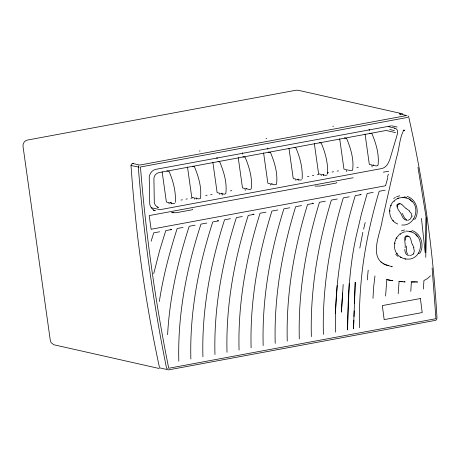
<?xml version="1.0" encoding="UTF-8"?>
<svg xmlns="http://www.w3.org/2000/svg" width="460" height="460" viewBox="0 0 460 460"><rect width="100%" height="100%" fill="white"/><g stroke="black" fill="none" stroke-linecap="round" stroke-linejoin="round"><path stroke-width="0.69" d="M425.77 257.37L426.138 217.534L417.979 167.342M425.776 252.592L426.138 217.534M405.053 247.819C406.214 245.077 401.747 232.311 408.9 236.819M349.209 283.36L347.501 329.929C347.95 296.441 349.514 262.775 357.644 230.132L361.543 213.543L367.195 193.487L373.175 192.383M353.838 320.217L353.527 328.814L355.229 282.244L354.441 303.738M353.97 316.635L354.183 310.902M404.909 249.291C404.553 252.017 406.071 256.105 409.48 255.248M167.607 334.707C169.585 297.764 177.836 261.395 189.215 226.274L195.115 225.187M372.968 298.373L373.652 286.971L374.975 275.919M385.584 296.033L386.831 279.668L392.88 280.761L391.236 280.393M398.193 293.693L399.079 281.537L405.128 281.951L404.058 281.71M410.803 291.352L411.355 282.141L417.594 282.026L416.541 281.79M423.418 289.012L423.924 280.514L427.501 278.576L430.474 275.816M335.455 332.166C334.42 285.959 341.815 239.85 355.235 195.69L361.209 194.586L360.036 194.321M342.631 292.997L341.395 312.127L343.195 284.481M335.369 313.248L337.18 285.597M406.646 246.071L406.433 251.258L407.491 254.196M368.195 270.147L367.275 279.881M159.344 301.518C163.07 276.707 169.521 252.379 177.169 228.505L183.063 227.424M175.335 202.308C176.007 191.745 173.248 180.998 169.027 171.356L166.761 170.838M302.162 178.779C302.835 168.216 300.075 157.469 295.855 147.821L294.158 147.436M327.531 174.076C328.198 163.507 325.444 152.766 321.224 143.117L319.522 142.732M362.854 232.317L359.8 248.095M387.791 177.652L385.647 185.42M153.732 273.614L159.545 250.838L165.755 230.627L171.649 229.54L170.476 229.275M397.75 224.026C388.717 220.679 387.078 207.73 393.616 201.141L394.467 201.336M363.618 229.132L365.171 222.536M138.673 165.795L138.305 167.158A1179.515 802.159 88.9 0 0 166.595 368.431L167.446 368.431M407.957 115.834L408.716 116.989C423.694 183.166 433.182 250.522 437 318.262L436.54 319.74L435.499 320.355L168.544 369.88L160.045 367.942L159.315 366.792A1331.016 1218.339 -80.8 0 1 131.025 165.519L131.41 164.157L133.354 163.294M387.533 176.945L388.303 174.196M151.133 241.241L153.703 232.858L159.603 231.777M394.577 248.584L394.461 243.185L396.267 238.102L399.286 234.611M412.171 216.016L409.952 219.374L407.623 220.489M192.648 209.105L192.418 209.725L176.398 212.698L171.672 212.715L173.656 212.347M200.428 198.283C201.882 187.605 198.513 176.479 194.396 166.646L192.694 166.261M225.791 193.574C227.246 182.902 223.876 171.77 219.759 161.943L218.057 161.558M251.16 188.87C252.615 178.192 249.239 167.066 245.128 157.234L242.857 156.722M276.523 184.161C277.978 173.489 274.608 162.357 270.491 152.53L268.22 152.018M352.624 170.045C354.079 159.373 350.704 148.241 346.587 138.408L344.322 137.896M377.988 165.341C379.442 154.663 376.073 143.537 371.956 133.705L369.685 133.193M406.174 208.719L402.057 204.7M413.626 253.552L414.316 251.062L413.626 247.75M336.869 182.35L336.197 183.051L319.976 186.058L315.042 186.116M413.856 253.719L412.879 254.547L410.406 255.461M394.151 200.778L397.888 198.237L402.834 197.294L403.69 197.484M393.708 198.496L395.404 197.472M412.131 244.024C410.815 241.678 411.481 236.848 408.008 235.997C405.731 235.692 405.214 238.567 405.68 240.229M396.531 196.794L399.723 195.787M401.327 230.931L404.518 229.925M407.658 117.409L140.444 166.986A1189.318 803.056 88.8 0 0 168.734 368.259L435.942 318.682L432.124 267.979M387.136 130.284L158.93 172.621C155.698 173.202 153.404 176.554 153.933 179.774L154.295 202.578C154.652 204.809 156.308 206.736 158.481 207.38L157.17 207.086M180.987 200.065L182.401 199.807M185.932 199.151L187.346 198.887M190.877 198.231L192.291 197.972M205.712 195.483L207.126 195.218M210.657 194.563L212.066 194.298M230.437 190.894L231.846 190.63M307.429 176.605L308.844 176.347M312.374 175.691L313.789 175.427M317.32 174.771L318.734 174.512M327.209 172.937L328.624 172.678M332.154 172.023L333.569 171.758M337.099 171.103L338.514 170.844M356.879 167.434L358.294 167.17M170.717 202.613L169.728 202.797L173.276 203.596L174.76 203.32M246.813 188.491L245.83 188.675L249.372 189.48L250.855 189.204M272.182 183.787L271.193 183.971L274.741 184.77L276.218 184.494M373.647 164.962L372.657 165.146L376.199 165.945L377.683 165.669M200.123 198.617L198.639 198.887L195.097 198.087M225.486 193.907L224.008 194.183L220.461 193.384M301.587 179.791L300.104 180.067L296.556 179.262M326.951 175.082L325.467 175.358L321.925 174.558M352.32 170.378L350.836 170.654L347.288 169.855M353.182 177.738L149.189 215.585L151.116 229.264M383.347 172.138L388.7 171.321M151.472 229.195L385.468 185.777M206.868 223.037L200.968 224.118C186.541 268.283 177.554 314.617 178.819 361.226M230.477 218.69L224.572 219.776C210.387 263.948 201.652 310.23 202.917 356.753M242.305 216.511L236.388 217.603C222.318 261.774 213.704 308.033 214.964 354.522M265.989 212.152L260.061 213.239C246.192 257.416 237.797 303.634 239.062 350.048M277.846 209.967L271.917 211.059C258.14 255.231 249.849 301.426 251.114 347.812M289.719 207.776L283.883 208.851C270.008 252.988 261.935 299.218 263.16 345.581M301.605 205.585L295.659 206.678C282.055 250.855 273.947 297.016 275.207 343.344M325.41 201.192L319.453 202.291C305.986 246.462 298.046 292.594 299.305 338.87M337.329 198.996L331.367 200.094C317.958 244.266 310.092 290.381 311.357 336.634M349.261 196.794L343.292 197.892C329.935 242.064 322.138 288.167 323.403 334.403M385.152 190.175L379.166 191.28C371.622 216.677 365.792 242.604 362.463 268.904C360.174 288.408 359.001 308.05 359.553 327.692M333.569 126.149L332.798 126.293M266.834 138.535L266.064 138.673M200.094 150.914L199.324 151.058M390.712 125.931L155.917 169.32C151.432 170.165 148.568 174.961 149.276 179.348L149.718 203.889C150.196 206.965 152.323 209.76 155.319 210.749L153.312 210.295M415.455 281.727L411.067 281.796M406.697 220.277C403.224 219.937 402.092 216.114 400.913 213.417M394.829 249.193C396.382 256.45 403.891 260.072 410.751 258.934C424.31 255.455 423.522 233.26 409.302 231.587M405.829 231.069L411.568 231.501M139.156 167.158L131.025 165.519M403.092 130.123L404.771 130.306L403.719 130.26C399.291 138.552 399.464 148.655 396.543 157.527C391.655 178.566 386.854 199.623 382.185 220.708C380.27 234.479 366.948 260.159 388.596 265.759M402.218 281.497L398.86 281.267M413.586 219.029L415.058 219.155C419.876 211.249 416.329 199.306 407.215 196.42M418.381 253.167L419.859 253.293C424.678 245.387 421.13 233.444 412.016 230.558M404.11 196.88L406.772 197.363M159.229 368.512L53.826 344.753L51.146 342.683L50.295 340.377L23.04 146.475C22.62 143.664 24.478 140.616 27.347 140.076L296.223 90.189L298.534 90.332L402.81 113.873M386.469 279.542L390.379 280.284M401.08 257.324L400.223 257.134M391.586 125.798L397.135 127.052M388.292 126.615L394.939 128.121M394.444 128.444L396.451 128.898L397.336 130.203L397.584 132.112L397.181 134.671L390.022 158.844C388.654 162.857 386.423 167.503 381.892 168.527L161.483 209.415L159.655 209.541L151.346 207.765M389.7 129.507L394.404 130.571M387.4 130.778L395.537 132.618M397.888 198.237L398.745 198.427M411.74 201.56L412.591 201.75C420.244 210.208 413.574 226.303 401.764 224.998M390.661 205.574L391.517 205.764M389.482 210.852L390.339 211.042M392.857 220.731L393.708 220.927M312.328 203.124L313.501 203.389L307.55 204.487C294.015 248.659 285.993 294.808 287.258 341.107M132.503 163.421L139.76 165.059L406.709 115.529L399.452 113.89L400.695 114.195M405.151 232.018L404.294 231.828L399.717 234.111L400.574 234.307M396.267 238.102L397.118 238.291M394.461 243.185L395.312 243.374M252.965 214.067L254.138 214.331L248.222 215.424C234.255 259.595 225.751 305.831 227.016 352.285M396.6 253.483L397.457 253.673M404.892 258.98L405.743 259.175M217.494 220.599L218.667 220.863L212.767 221.95C198.461 266.116 189.606 312.426 190.865 358.99M391.638 266.627L392.265 266.771L384.945 264.477M402.834 197.294L408.555 198.657L412.591 201.75M400.096 203.751C393.392 203.096 398.78 210.824 400.792 213.198M383.186 263.557L384.359 264.172M401.873 204.533C400.194 202.659 396.56 204.516 397.664 207.023M406.818 219.932L404.53 217.994L402.316 213.434M409.469 210.852L406.444 208.725M380.903 261.935L382.036 262.809M409.164 198.915L411.022 200.445M395.767 254.334L397.992 256.427M415.817 234.583L417.226 236.44M409.21 211.105L411.343 213.566L411.895 216.068M413.937 247.727L412.332 244.231M369.127 129.214L369.311 130.536M372.1 166.945L371.824 164.956L369.317 164.392L365.067 134.119M346.736 171.655L346.455 169.665L343.953 169.102L339.698 138.828M323.409 174.282L323.593 175.611M321.275 175.697L321.091 174.369L318.59 173.805L314.335 143.531M298.04 178.992L298.229 180.314M295.912 180.4L295.722 179.078L293.221 178.509L288.966 148.241M267.662 148.039L267.852 149.362M270.543 185.11L270.359 183.781L267.858 183.218L263.603 152.944M242.299 152.743L242.483 154.071M245.272 190.48L244.99 188.491L242.489 187.921L238.234 157.653M216.93 157.446L217.12 158.775M221.944 193.108L222.22 195.097M219.811 194.522L219.627 193.194L217.126 192.631L212.871 162.357M196.575 197.811L196.765 199.14M194.448 199.226L194.264 197.898L191.757 197.334L187.502 167.066M171.212 202.521L171.396 203.849M169.084 203.935L168.895 202.607L166.393 202.043L162.138 171.77M421.463 218.402L425.149 252.454M420.388 298.534L382.335 305.595L384.163 319.625L422.211 312.564L420.388 298.534"/></g></svg>
